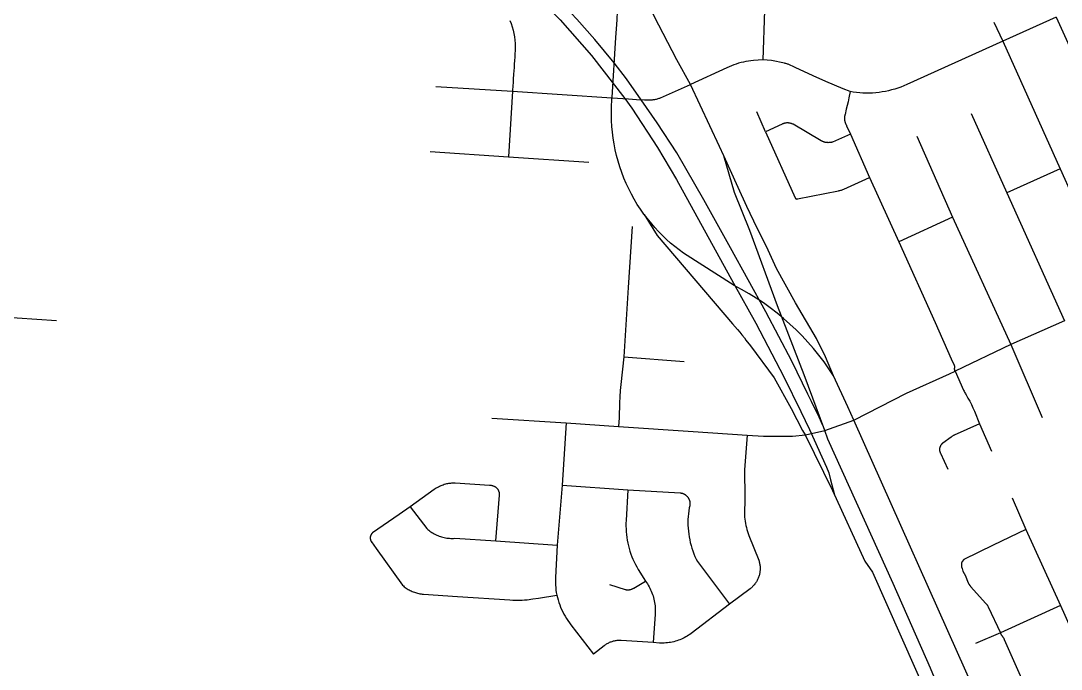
# Model space of a CAD drawing. Header units: inches. Extents: x 326453 to 344102, y 4677180 to 4689621.
# Drawn here: x 330396 to 331917, y 4680524 to 4681472 of the extents above; entities that cross this region are included whole.
import ezdxf

# ---------------------------------------------------------------- set-up
doc = ezdxf.new("R2010")
doc.units = ezdxf.units.IN
doc.header["$MEASUREMENT"] = 0
doc.layers.add('Street_Centreline', color=7, linetype='Continuous')

msp = doc.modelspace()

# ---------------------------------------------------------------- linework, layer by layer
at = {"layer": 'Street_Centreline'}
for p, q in [((331483.388, 4681486.522), (331481.2292, 4681414.656)), ((331910.1284, 4681476.7548), (331831.984, 4681441.6896)), ((331910.1284, 4681476.7548), (332080.3971, 4681099.9895)), ((331818.966, 4681469.428), (331831.984, 4681441.6896)), ((331831.984, 4681441.6896), (331915.9225, 4681254.9504)), ((331002.7579, 4681375.6013), (331114.8911, 4681368.561)), ((331114.8911, 4681368.561), (331109.2397, 4681272.9291)), ((331114.8911, 4681368.561), (331260.4962, 4681359.1811)), ((331485.0952, 4681309.454), (331472.1077, 4681338.3536)), ((331785.9247, 4681336.2897), (331838.1601, 4681220.0049)), ((331609.1612, 4681305.8016), (331637.2556, 4681242.4716)), ((331706.3247, 4681302.9959), (331758.7135, 4681184.7509)), ((330994.8064, 4681280.4943), (331109.2397, 4681272.9291)), ((331109.2397, 4681272.9291), (331226.4111, 4681264.9016)), ((331915.9225, 4681254.9504), (331838.1601, 4681220.0049)), ((331915.9225, 4681254.9504), (332001.1583, 4681065.6332)), ((331637.2556, 4681242.4716), (331679.8156, 4681148.6152)), ((331838.1601, 4681220.0049), (331922.2671, 4681032.9455)), ((331758.7135, 4681184.7509), (331679.8156, 4681148.6152)), ((331758.7135, 4681184.7509), (331843.7064, 4680998.2679)), ((330106.154, 4681056.6376), (330448.1337, 4681033.425)), ((331922.2671, 4681032.9455), (331843.7064, 4680998.2679)), ((331843.7064, 4680998.2679), (331762.2144, 4680959.3372)), ((331843.7064, 4680998.2679), (331889.5422, 4680891.8706)), ((331277.6033, 4680980.2118), (331365.9344, 4680973.6395)), ((331084.7962, 4680890.5673), (331193.602, 4680883.7631)), ((331193.602, 4680883.7631), (331187.5455, 4680792.624)), ((331193.602, 4680883.7631), (331270.1999, 4680878.6898)), ((331845.5588, 4680369.2195), (331614.2317, 4680887.9918)), ((331798.153, 4680882.5645), (331815.7005, 4680842.2872)), ((331270.1999, 4680878.6898), (331379.2294, 4680871.1765)), ((331379.2294, 4680871.1765), (331458.1742, 4680865.7364)), ((331187.5455, 4680792.624), (331180.4934, 4680705.3132)), ((331187.5455, 4680792.624), (331283.7821, 4680785.9956)), ((331845.8891, 4680774.3491), (331865.9072, 4680728.0484)), ((331865.9073, 4680728.0484), (331916.5204, 4680617.104)), ((331090.6095, 4680711.509), (331180.4934, 4680705.3132)), ((331916.5204, 4680617.104), (331828.4442, 4680576.9582)), ((331916.5204, 4680617.104), (331996.0795, 4680437.2253)), ((331828.4442, 4680576.9582), (331792.2345, 4680561.3748))]:
    msp.add_line(p, q, dxfattribs=at)
for points in [[(331302.9927, 4681356.2106), (331281.7011, 4681386.5645), (331263.6059, 4681410.1135), (331235.5547, 4681444.1807), (331209.2503, 4681473.9202), (331175.8709, 4681509.644), (331145.7568, 4681538.6582), (331094.6556, 4681585.2144), (331046.4006, 4681623.4768), (331005.7648, 4681653.5791), (330939.2545, 4681697.2108), (330907.3264, 4681715.3447), (330858.3458, 4681741.4574), (330809.9575, 4681764.595), (330774.764, 4681779.8274), (330737.0308, 4681794.3345), (330705.4655, 4681806.4842), (330646.9637, 4681828.1168), (330526.5076, 4681872.3634), (330399.7376, 4681919.2328), (330334.2392, 4681943.3661), (330262.2558, 4681969.769), (330170.5863, 4682003.7795)], [(330169.1585, 4681982.6395), (330199.9136, 4681971.4174), (330292.0395, 4681937.1932), (330387.6965, 4681901.8355), (330528.4356, 4681850.7243), (330614.8653, 4681818.7486), (330663.7703, 4681801.2235), (330744.5546, 4681770.9863), (330801.7642, 4681747.312), (330872.8149, 4681711.9543), (330913.7229, 4681689.8173), (330996.3367, 4681637.4005), (331036.9371, 4681606.9622), (331077.2299, 4681575.294), (331103.2255, 4681552.3729), (331141.3653, 4681517.3227), (331184.7339, 4681473.0487), (331230.5631, 4681421.0883), (331279.1636, 4681357.792)], [(331260.4962, 4681359.1811), (331260.505, 4681359.4363), (331265.8826, 4681447.3213), (331267.1577, 4681460.0439), (331267.9897, 4681472.8032), (331268.3778, 4681485.5837), (331268.3215, 4681498.37), (331267.8208, 4681511.1466), (331266.8764, 4681523.898), (331265.4893, 4681536.6089), (331263.6613, 4681549.264), (331261.3946, 4681561.8479), (331258.6919, 4681574.3453), (331255.5564, 4681586.7413), (331251.992, 4681599.0209), (331248.003, 4681611.1691), (331243.5942, 4681623.1713), (331238.7708, 4681635.0131), (331233.5389, 4681646.6801), (331227.9046, 4681658.1581), (331217.976, 4681689.0364), (331202.9767, 4681733.2636)], [(331375.462, 4681378.5167), (331355.094, 4681414.4542), (331322.0864, 4681478.2631), (331304.6149, 4681518.8207)], [(331110.8989, 4681472.2044), (331112.8473, 4681467.6004), (331114.5371, 4681462.8952), (331115.963, 4681458.1035), (331117.1206, 4681453.2401), (331118.0064, 4681448.3198), (331118.6176, 4681443.3579), (331118.9523, 4681438.3698), (331119.0095, 4681433.3708), (331118.7936, 4681428.376), (331118.4843, 4681423.3856), (331118.1751, 4681418.3951), (331117.8658, 4681413.4047), (331117.5565, 4681408.4143), (331117.2473, 4681403.4238), (331116.938, 4681398.4334), (331116.6287, 4681393.443), (331116.1958, 4681386.4564), (331115.8246, 4681380.4679), (331115.6391, 4681377.4736), (331114.8911, 4681368.561)], [(331831.984, 4681441.6896), (331691.6662, 4681378.411), (331687.3491, 4681376.5206), (331682.9704, 4681374.7778), (331678.535, 4681373.1847), (331674.048, 4681371.7432), (331669.5147, 4681370.4548), (331664.9403, 4681369.3211), (331660.33, 4681368.3434), (331655.6891, 4681367.5229), (331651.0231, 4681366.8603), (331646.3373, 4681366.3566), (331641.637, 4681366.0123), (331636.9278, 4681365.8278), (331632.2151, 4681365.8033), (331627.5042, 4681365.9389), (331622.8006, 4681366.2343), (331618.1098, 4681366.6893), (331613.4371, 4681367.3032), (331608.788, 4681368.0756)], [(331481.2292, 4681414.656), (331467.2355, 4681413.5098), (331463.5889, 4681413.1473), (331459.9567, 4681412.6608), (331456.3431, 4681412.0508), (331452.7525, 4681411.3182), (331449.1889, 4681410.4637), (331445.6564, 4681409.4883), (331442.1593, 4681408.3931), (331438.7014, 4681407.1795), (331435.2869, 4681405.8488), (331431.9197, 4681404.4026), (331428.6037, 4681402.8426), (331375.462, 4681378.5167)], [(331608.788, 4681368.0756), (331598.5707, 4681372.2501), (331586.0255, 4681377.5579), (331573.3752, 4681382.6101), (331554.885, 4681391.3449), (331528.3808, 4681403.4822), (331517.9974, 4681407.99), (331516.9925, 4681408.3873), (331515.9743, 4681408.7491), (331514.944, 4681409.0749), (331513.9029, 4681409.3643), (331512.8523, 4681409.6168), (331493.8954, 4681413.5722), (331481.2292, 4681414.656)], [(331260.4962, 4681359.1811), (331284.4898, 4681357.2919), (331296.1659, 4681356.4982), (331307.8586, 4681356.0056), (331311.4021, 4681355.9493), (331314.9459, 4681355.9876), (331318.4874, 4681356.1203), (331319.7165, 4681356.203), (331320.9422, 4681356.3257), (331322.1633, 4681356.4884), (331323.3784, 4681356.6908), (331324.5862, 4681356.9328), (331325.7855, 4681357.2141), (331326.975, 4681357.5344), (331328.1534, 4681357.8934), (331329.3194, 4681358.2907), (331330.4719, 4681358.7258), (331331.6095, 4681359.1983), (331375.462, 4681378.5167)], [(331424.0265, 4681274.1452), (331417.846, 4681287.8127), (331375.462, 4681378.5167)], [(331608.788, 4681368.0756), (331606.9959, 4681358.8187), (331605.8725, 4681353.2552), (331604.5778, 4681347.7292), (331603.1129, 4681342.2458), (331601.3208, 4681334.7805), (331601.1346, 4681334.1164), (331600.9712, 4681333.4463), (331600.8308, 4681332.771), (331600.7137, 4681332.0913), (331600.6198, 4681331.4079), (331600.5495, 4681330.7218), (331600.5026, 4681330.0336), (331600.4794, 4681329.3443), (331600.4797, 4681328.6545), (331600.5037, 4681327.9652), (331600.5512, 4681327.2771), (331600.6223, 4681326.591), (331600.7168, 4681325.9078), (331600.8347, 4681325.2281), (331600.9758, 4681324.553), (331601.1398, 4681323.883), (331601.3268, 4681323.2191), (331601.5363, 4681322.5619), (331601.7682, 4681321.9124), (331602.0222, 4681321.2711), (331602.2981, 4681320.6389), (331602.5954, 4681320.0165), (331602.9138, 4681319.4047), (331603.253, 4681318.8041), (331603.6126, 4681318.2155), (331609.1612, 4681305.8016)], [(331307.4144, 4681188.6637), (331307.1976, 4681188.951), (331302.231, 4681196.032), (331297.5148, 4681203.2822), (331293.0547, 4681210.6927), (331288.8562, 4681218.2544), (331284.9243, 4681225.9582), (331281.2639, 4681233.7946), (331277.8795, 4681241.7541), (331274.7751, 4681249.8269), (331271.9546, 4681258.0033), (331269.4214, 4681266.2731), (331267.1786, 4681274.6264), (331265.2289, 4681283.053), (331263.5747, 4681291.5424), (331262.2181, 4681300.0845), (331261.1606, 4681308.6688), (331260.4037, 4681317.2847), (331259.9481, 4681325.9219), (331259.7945, 4681334.5697), (331259.943, 4681343.2175), (331260.4962, 4681359.1811)], [(331279.1636, 4681357.792), (331289.7187, 4681344.0453), (331327.2433, 4681286.5506), (331354.9254, 4681239.817), (331438.04, 4681088.0635), (331471.0395, 4681029.7729), (331511.9475, 4680951.0636), (331536.8613, 4680900.333), (331549.5399, 4680874.2823), (331574.1462, 4680818.9398), (331577.5296, 4680810.9459), (331580.2978, 4680800.4923), (331585.7854, 4680778.4402)], [(331568.8624, 4680880.0921), (331563.2671, 4680892.071), (331552.3825, 4680915.2823), (331546.9402, 4680925.9813), (331523.5383, 4680973.8547), (331485.3852, 4681046.1459), (331433.8153, 4681139.6852), (331394.8122, 4681209.8633), (331355.4039, 4681278.729), (331326.5597, 4681322.613), (331302.9927, 4681356.2106)], [(331609.1612, 4681305.8016), (331582.8022, 4681294.1696), (331582.0706, 4681293.992), (331581.3336, 4681293.8388), (331580.5918, 4681293.71), (331579.8463, 4681293.6059), (331579.0977, 4681293.5264), (331578.3468, 4681293.4719), (331577.5946, 4681293.4421), (331576.8418, 4681293.4374), (331576.0893, 4681293.4575), (331575.3378, 4681293.5025), (331574.5882, 4681293.5724), (331574.0182, 4681293.62), (331573.4502, 4681293.6877), (331572.8849, 4681293.7753), (331572.323, 4681293.8826), (331571.7653, 4681294.0097), (331571.2123, 4681294.1562), (331570.6649, 4681294.3221), (331570.1236, 4681294.5071), (331569.5891, 4681294.711), (331569.0622, 4681294.9336), (331568.5434, 4681295.1745), (331568.0333, 4681295.4335), (331567.5327, 4681295.7103), (331567.0421, 4681296.0045), (331566.5622, 4681296.3157), (331525.3535, 4681320.3224), (331524.7826, 4681320.5978), (331524.2026, 4681320.8534), (331523.614, 4681321.0888), (331523.0177, 4681321.3038), (331522.4144, 4681321.4981), (331521.8047, 4681321.6715), (331521.1893, 4681321.8237), (331520.5691, 4681321.9546), (331519.9448, 4681322.0641), (331519.317, 4681322.1519), (331518.6866, 4681322.2181), (331518.0543, 4681322.2625), (331517.4208, 4681322.285), (331516.787, 4681322.2857), (331516.1534, 4681322.2645), (331515.521, 4681322.2215), (331514.8905, 4681322.1567), (331514.2625, 4681322.0702), (331513.638, 4681321.962), (331513.0175, 4681321.8324), (331512.4018, 4681321.6815), (331511.7918, 4681321.5095), (331511.188, 4681321.3165), (331510.5912, 4681321.1028), (331510.0022, 4681320.8686), (331509.4216, 4681320.6143), (331485.0952, 4681309.454)], [(331485.0952, 4681309.454), (331528.4801, 4681212.6381), (331528.5319, 4681212.5486), (331528.5868, 4681212.461), (331528.6445, 4681212.3753), (331528.7052, 4681212.2916), (331528.7687, 4681212.21), (331528.8349, 4681212.1307), (331528.9038, 4681212.0536), (331528.9753, 4681211.9789), (331529.0493, 4681211.9067), (331529.1256, 4681211.8371), (331529.2044, 4681211.7701), (331529.2853, 4681211.7058), (331529.3684, 4681211.6444), (331529.4535, 4681211.5858), (331529.5406, 4681211.5301), (331529.6296, 4681211.4774), (331529.7202, 4681211.4278), (331529.8125, 4681211.3813), (331529.9064, 4681211.3379), (331530.0017, 4681211.2978), (331530.0982, 4681211.261), (331530.196, 4681211.2274), (331530.2949, 4681211.1972), (331530.3947, 4681211.1704), (331530.4954, 4681211.147), (331530.5968, 4681211.1271), (331530.6988, 4681211.1106), (331530.8014, 4681211.0976), (331530.9043, 4681211.0881), (331531.0075, 4681211.0821), (331531.1108, 4681211.0796), (331531.2142, 4681211.0807), (331531.3175, 4681211.0853), (331531.4205, 4681211.0933), (331531.5232, 4681211.1049), (331531.6255, 4681211.12), (331531.7272, 4681211.1386), (331591.6803, 4681223.1352), (331592.8065, 4681223.3535), (331593.9243, 4681223.6115), (331595.0323, 4681223.9089), (331596.129, 4681224.2452), (331597.2132, 4681224.62), (331598.2835, 4681225.0329), (331599.3386, 4681225.4834), (331637.2556, 4681242.4716)], [(331571.5586, 4680872.7979), (331541.4762, 4680954.1816), (331502.4241, 4681055.0519), (331462.1454, 4681164.8991), (331439.6802, 4681220.5303), (331424.0265, 4681274.1452)], [(331584.5774, 4680952.5138), (331572.9718, 4680980.1661), (331559.4726, 4681007.1539), (331529.0029, 4681059.2017), (331500.8475, 4681109.7075), (331486.6405, 4681141.5762), (331473.0238, 4681168.308), (331457.7474, 4681199.9812), (331444.8397, 4681228.1192), (331424.0265, 4681274.1452)], [(331307.4144, 4681188.6637), (331326.5876, 4681157.8321), (331436.9673, 4681028.6459), (331444.0388, 4681020.2237), (331447.4993, 4681016.4637), (331450.2076, 4681012.4029), (331454.1195, 4681008.0414), (331456.3763, 4681004.883), (331463.0557, 4680996.3421), (331497.5103, 4680949.5682), (331522.6776, 4680904.6424), (331539.2278, 4680872.6076), (331542.8927, 4680866.3818)], [(331584.5774, 4680952.5138), (331577.7596, 4680962.8981), (331570.5952, 4680973.0463), (331563.0922, 4680982.9469), (331555.2594, 4680992.5886), (331547.1055, 4681001.9603), (331538.6399, 4681011.0515), (331529.8722, 4681019.8517), (331520.8125, 4681028.3509), (331511.471, 4681036.5394), (331501.8584, 4681044.408), (331491.9857, 4681051.9475), (331481.8641, 4681059.1495), (331471.5052, 4681066.0057), (331460.9207, 4681072.5083), (331450.1227, 4681078.6499), (331439.1236, 4681084.4235), (331365.2165, 4681131.9379), (331358.7007, 4681136.6677), (331352.3423, 4681141.6068), (331346.1477, 4681146.7501), (331340.1237, 4681152.092), (331334.2765, 4681157.627), (331328.6124, 4681163.3492), (331323.1374, 4681169.2525), (331307.4144, 4681188.6637)], [(331290.115, 4681170.7812), (331284.2795, 4681081.8988), (331279.4891, 4681003.7788), (331277.6033, 4680980.2118)], [(331679.8156, 4681148.6152), (331732.9287, 4681030.5888), (331756.6213, 4680977.4733), (331760.8632, 4680968.2526), (331760.95, 4680968.055), (331761.03, 4680967.8547), (331761.1031, 4680967.6517), (331761.1693, 4680967.4464), (331761.2284, 4680967.2389), (331761.2803, 4680967.0295), (331761.3251, 4680966.8185), (331761.3627, 4680966.606), (331761.3929, 4680966.3924), (331761.4159, 4680966.1779), (331761.4315, 4680965.9627), (331761.4398, 4680965.7472), (331761.4407, 4680965.5314), (331761.4342, 4680965.3158), (331761.4203, 4680965.1005), (331761.3992, 4680964.8858), (331761.3706, 4680964.6719), (331761.3348, 4680964.4592), (331761.2918, 4680964.2478), (331761.2416, 4680964.038), (331761.2015, 4680963.8708), (331761.1673, 4680963.7024), (331761.1388, 4680963.5329), (331761.1161, 4680963.3625), (331761.0993, 4680963.1915), (331761.0883, 4680963.0199), (331761.0832, 4680962.8481), (331761.084, 4680962.6763), (331761.0907, 4680962.5045), (331761.1032, 4680962.3331), (331761.1216, 4680962.1622), (331761.1459, 4680961.992), (331761.1759, 4680961.8228), (331761.2117, 4680961.6547), (331761.2533, 4680961.4879), (331761.3005, 4680961.3227), (331761.3534, 4680961.1591), (331761.4118, 4680960.9975), (331761.4758, 4680960.8379), (331761.5451, 4680960.6807), (331761.6198, 4680960.5259), (331762.2144, 4680959.3372)], [(331277.6033, 4680980.2118), (331273.6028, 4680940.0255), (331272.554, 4680931.048), (331271.8285, 4680922.0385), (331271.4271, 4680913.0089), (331270.8546, 4680891.3727), (331270.1999, 4680878.6898)], [(331614.2317, 4680887.9918), (331691.3544, 4680927.1646), (331754.2797, 4680955.2985), (331762.2144, 4680959.3372)], [(331762.2144, 4680959.3372), (331774.8171, 4680931.517), (331775.4382, 4680930.1276), (331776.0988, 4680928.7567), (331776.7986, 4680927.4053), (331777.5368, 4680926.0745), (331778.3129, 4680924.7655), (331781.0601, 4680920.1272), (331783.669, 4680915.4098), (331786.1372, 4680910.6173), (331788.4626, 4680905.754), (331790.6433, 4680900.824), (331798.153, 4680882.5645)], [(331614.2317, 4680887.9918), (331605.6457, 4680907.2028), (331584.5774, 4680952.5138)], [(331458.1742, 4680865.7364), (331481.9817, 4680864.2493), (331524.5257, 4680864.6126), (331543.5591, 4680866.446), (331571.5586, 4680872.7979), (331614.2317, 4680887.9918)], [(331798.153, 4680882.5645), (331761.1058, 4680865.8516), (331760.3963, 4680865.5168), (331759.6986, 4680865.1578), (331759.0137, 4680864.7752), (331758.3422, 4680864.3693), (331757.6851, 4680863.9407), (331757.043, 4680863.4898), (331756.4168, 4680863.0172), (331744.2283, 4680854.1609), (331743.9152, 4680853.9251), (331743.6103, 4680853.6786), (331743.3141, 4680853.4219), (331743.0268, 4680853.1552), (331742.7488, 4680852.8788), (331742.4805, 4680852.593), (331742.2221, 4680852.2982), (331741.9739, 4680851.9948), (331741.7363, 4680851.683), (331741.5096, 4680851.3632), (331741.2939, 4680851.0359), (331741.0895, 4680850.7013), (331740.8968, 4680850.36), (331740.7158, 4680850.0123), (331740.5469, 4680849.6585), (331740.3902, 4680849.2992), (331740.2459, 4680848.9347), (331740.1141, 4680848.5655), (331739.9951, 4680848.192), (331739.889, 4680847.8147), (331739.7958, 4680847.4339), (331739.7158, 4680847.0501), (331739.6489, 4680846.6639), (331739.5953, 4680846.2756), (331739.5551, 4680845.8856), (331739.5282, 4680845.4945), (331739.5148, 4680845.1028), (331739.5147, 4680844.7108), (331739.5282, 4680844.319), (331739.555, 4680843.9279), (331739.5952, 4680843.538), (331739.6487, 4680843.1496), (331739.7156, 4680842.7634), (331739.7956, 4680842.3796), (331739.8887, 4680841.9988), (331739.9948, 4680841.6215), (331740.1138, 4680841.2479), (331740.2455, 4680840.8787), (331740.3898, 4680840.5142), (331740.5464, 4680840.1549), (331740.7153, 4680839.8011), (331751.743, 4680816.0778)], [(331458.1742, 4680865.7364), (331454.2178, 4680815.0332), (331454.9673, 4680774.8242)], [(331542.8927, 4680866.3818), (331582.8763, 4680784.7648), (331630.3637, 4680681.5241), (331641.5724, 4680665.7241), (331725.2864, 4680476.4149), (331756.4755, 4680398.4228), (331771.6468, 4680357.4123)], [(331792.0554, 4680360.0255), (331759.0641, 4680446.258), (331749.7048, 4680468.8593), (331726.4284, 4680525.0689), (331671.4705, 4680649.1355), (331576.222, 4680860.1818), (331571.5586, 4680872.7979)], [(331090.6095, 4680711.509), (331096.0188, 4680778.269), (331096.046, 4680778.6955), (331096.0585, 4680779.1226), (331096.0563, 4680779.55), (331096.0395, 4680779.977), (331096.0079, 4680780.4032), (331095.9617, 4680780.828), (331095.9009, 4680781.251), (331095.8257, 4680781.6717), (331095.736, 4680782.0895), (331095.632, 4680782.504), (331095.5138, 4680782.9147), (331095.3815, 4680783.3211), (331095.2354, 4680783.7227), (331095.0755, 4680784.119), (331094.9021, 4680784.5096), (331094.7154, 4680784.894), (331094.5156, 4680785.2717), (331094.3029, 4680785.6424), (331094.0776, 4680786.0055), (331093.8399, 4680786.3607), (331093.5902, 4680786.7075), (331093.3287, 4680787.0454), (331093.0557, 4680787.3742), (331092.7716, 4680787.6935), (331092.4767, 4680788.0027), (331092.1713, 4680788.3017), (331091.8558, 4680788.5899), (331091.5306, 4680788.8672), (331091.196, 4680789.1331), (331090.8526, 4680789.3873), (331090.5005, 4680789.6296), (331090.1404, 4680789.8597), (331089.6064, 4680790.1751), (331089.0617, 4680790.4717), (331088.5069, 4680790.749), (331087.9427, 4680791.0066), (331087.3699, 4680791.2443), (331086.789, 4680791.4617), (331086.2009, 4680791.6586), (331085.6062, 4680791.8348), (331085.0058, 4680791.9899), (331084.4002, 4680792.124), (331083.7903, 4680792.2366), (331083.1769, 4680792.3278), (331082.5606, 4680792.3975), (331081.9422, 4680792.4454), (331081.3226, 4680792.4717), (331031.192, 4680795.5734), (331029.7878, 4680795.6373), (331028.3824, 4680795.6556), (331026.9771, 4680795.6281), (331025.5734, 4680795.555), (331024.1728, 4680795.4362), (331022.7768, 4680795.272), (331021.387, 4680795.0624), (331020.0046, 4680794.8077), (331018.6313, 4680794.5082), (331016.8644, 4680794.0597), (331015.1143, 4680793.5493), (331013.3833, 4680792.9776), (331011.6734, 4680792.3453), (331009.9869, 4680791.6532), (331008.3257, 4680790.9023), (331006.6921, 4680790.0933), (331005.0879, 4680789.2273), (331003.5152, 4680788.3054), (331001.9759, 4680787.3288), (331000.4719, 4680786.2985), (330965.3514, 4680761.1331)], [(331283.7821, 4680785.9956), (331281.1446, 4680741.193), (331280.9696, 4680737.0415), (331280.9332, 4680732.8864), (331281.0354, 4680728.7324), (331281.2761, 4680724.5841), (331281.655, 4680720.4461), (331282.1716, 4680716.3231), (331282.8255, 4680712.2196), (331283.6159, 4680708.1402), (331284.5419, 4680704.0895), (331285.6025, 4680700.0719), (331286.7965, 4680696.0918), (331288.1226, 4680692.1539), (331289.5793, 4680688.2623), (331291.165, 4680684.4215), (331292.8778, 4680680.6357), (331294.716, 4680676.9091), (331296.6775, 4680673.246), (331298.76, 4680669.6502), (331309.4636, 4680652.4461)], [(331283.7821, 4680785.9956), (331360.132, 4680781.513), (331360.6795, 4680781.4484), (331361.2245, 4680781.365), (331361.7662, 4680781.2628), (331362.3042, 4680781.142), (331362.8376, 4680781.0028), (331363.3659, 4680780.8452), (331363.8885, 4680780.6695), (331364.4047, 4680780.4759), (331364.914, 4680780.2646), (331365.4156, 4680780.0359), (331365.9091, 4680779.7901), (331366.3938, 4680779.5274), (331366.8691, 4680779.2481), (331367.3346, 4680778.9526), (331367.7896, 4680778.6412), (331368.2335, 4680778.3144), (331368.666, 4680777.9724), (331369.0864, 4680777.6157), (331369.4943, 4680777.2447), (331369.8891, 4680776.8599), (331370.2704, 4680776.4618), (331370.6378, 4680776.0507), (331370.9908, 4680775.6272), (331371.329, 4680775.1918), (331371.6519, 4680774.7449), (331371.9593, 4680774.2872), (331372.2507, 4680773.8192), (331372.5258, 4680773.3415), (331372.7843, 4680772.8545), (331373.0258, 4680772.3589), (331373.2501, 4680771.8552), (331373.4569, 4680771.3442), (331373.646, 4680770.8263), (331373.8171, 4680770.3022), (331373.9701, 4680769.7725), (331374.1047, 4680769.2379), (331374.2207, 4680768.6989), (331374.3182, 4680768.1563), (331374.3968, 4680767.6106), (331374.4567, 4680767.0625), (331374.4975, 4680766.5127), (331374.5195, 4680765.9618), (331374.5224, 4680765.4105), (331374.5063, 4680764.8594), (331374.4712, 4680764.3092), (331374.4171, 4680763.7605), (331374.3442, 4680763.2141), (331374.2525, 4680762.6704), (331374.1421, 4680762.1303), (331374.0132, 4680761.5942), (331373.8658, 4680761.063), (331373.7002, 4680760.5371), (331373.5166, 4680760.0172), (331373.3152, 4680759.504), (331372.6704, 4680755.2977), (331372.1685, 4680751.072), (331371.81, 4680746.8317), (331371.5955, 4680742.5817), (331371.5251, 4680738.3268), (331371.5989, 4680734.072), (331371.8169, 4680729.8222), (331372.1788, 4680725.5821), (331372.6841, 4680721.3568), (331373.3324, 4680717.151), (331374.1228, 4680712.9697), (331375.0545, 4680708.8175), (331376.1263, 4680704.6992), (331377.3371, 4680700.6197), (331378.6854, 4680696.5835), (331380.1697, 4680692.5953), (331381.7883, 4680688.6597), (331383.5394, 4680684.7812), (331385.4209, 4680680.9643), (331432.1863, 4680618.6277)], [(331454.9673, 4680774.8242), (331454.2363, 4680749.0951), (331454.4498, 4680746.0256), (331454.7627, 4680742.9647), (331455.1747, 4680739.9155), (331455.6854, 4680736.8813), (331456.2942, 4680733.8653), (331457.0006, 4680730.8706), (331457.8037, 4680727.9004), (331458.7028, 4680724.9578), (331459.6968, 4680722.0459), (331460.7847, 4680719.1678), (331475.1289, 4680683.0056), (331475.522, 4680681.8056), (331475.8739, 4680680.593), (331476.1843, 4680679.369), (331476.4528, 4680678.1352), (331476.6791, 4680676.893), (331476.8629, 4680675.6438), (331477.0041, 4680674.389), (331477.1024, 4680673.1301), (331477.1578, 4680671.8687), (331477.1701, 4680670.606), (331477.1394, 4680669.3437), (331477.0657, 4680668.0832), (331476.9491, 4680666.8259), (331476.7897, 4680665.5733), (331476.5877, 4680664.3269), (331476.3434, 4680663.0881), (331476.0569, 4680661.8583), (331475.7288, 4680660.639), (331475.3592, 4680659.4316), (331474.9488, 4680658.2375), (331474.4979, 4680657.0581), (331474.007, 4680655.8947), (331473.4768, 4680654.7487), (331472.9078, 4680653.6215), (331472.3008, 4680652.5143), (331471.6564, 4680651.4284), (331470.9753, 4680650.3652), (331470.2584, 4680649.3257), (331469.5065, 4680648.3113), (331468.7205, 4680647.3231), (331467.9012, 4680646.3623), (331467.0497, 4680645.43), (331466.1669, 4680644.5272), (331465.2538, 4680643.655), (331464.3116, 4680642.8144), (331463.3412, 4680642.0065), (331462.3439, 4680641.232), (331432.1863, 4680618.6277)], [(330965.3514, 4680761.1331), (330949.0144, 4680749.9141), (330910.1915, 4680723.0152), (330909.9382, 4680722.782), (330909.6932, 4680722.5401), (330909.4567, 4680722.2898), (330909.229, 4680722.0315), (330909.0105, 4680721.7654), (330908.8015, 4680721.4918), (330908.602, 4680721.2112), (330908.4124, 4680720.9237), (330908.233, 4680720.6298), (330908.0639, 4680720.3299), (330907.9053, 4680720.0242), (330907.7575, 4680719.7133), (330907.6206, 4680719.3973), (330907.4947, 4680719.0768), (330907.3801, 4680718.7521), (330907.2769, 4680718.4237), (330907.1852, 4680718.0918), (330907.105, 4680717.7569), (330907.0366, 4680717.4194), (330906.98, 4680717.0798), (330906.9352, 4680716.7384), (330906.9023, 4680716.3957), (330906.8814, 4680716.052), (330906.8724, 4680715.7078), (330906.8755, 4680715.3635), (330906.8905, 4680715.0195), (330906.9175, 4680714.6762), (330906.9564, 4680714.3341), (330907.0072, 4680713.9935), (330907.0698, 4680713.6549), (330907.1442, 4680713.3187), (330907.2302, 4680712.9853), (330907.3278, 4680712.6551), (330907.4368, 4680712.3285), (330907.5571, 4680712.0059), (330907.6886, 4680711.6877), (330907.8311, 4680711.3742), (330907.9844, 4680711.0659), (330908.1483, 4680710.7631), (330908.3227, 4680710.4662), (330908.5073, 4680710.1755), (330908.7019, 4680709.8915), (330915.4224, 4680700.4392), (330954.1838, 4680646.5188), (330955.4456, 4680645.4018), (330956.7442, 4680644.3278), (330958.0781, 4680643.2979), (330959.4458, 4680642.3134), (330960.8457, 4680641.3752), (330962.2763, 4680640.4845), (330963.7359, 4680639.6423), (330965.2229, 4680638.8494), (330966.7357, 4680638.1069), (330968.2726, 4680637.4155), (330969.8317, 4680636.776), (330971.4115, 4680636.1892), (330973.01, 4680635.6557), (330974.6255, 4680635.176), (330976.2561, 4680634.7508), (330977.9001, 4680634.3805), (330979.5556, 4680634.0655), (330981.2208, 4680633.8063), (330982.8937, 4680633.6029), (330984.5724, 4680633.4558), (331034.6394, 4680629.913), (331110.8635, 4680625.0752), (331115.3741, 4680624.814), (331119.8903, 4680624.6804), (331124.4084, 4680624.6744), (331128.9249, 4680624.796), (331132.6537, 4680625.0122), (331136.373, 4680625.3544), (331144.7691, 4680626.395), (331153.131, 4680627.6813), (331179.6659, 4680632.1625)], [(330965.3514, 4680761.1331), (330989.5094, 4680729.2744), (330990.9738, 4680728.0064), (330992.4813, 4680726.7899), (330994.03, 4680725.6262), (330995.618, 4680724.5169), (330997.2435, 4680723.4632), (330998.9044, 4680722.4664), (331000.5989, 4680721.5277), (331002.3249, 4680720.6482), (331004.0802, 4680719.829), (331005.8629, 4680719.071), (331007.6707, 4680718.3752), (331009.5016, 4680717.7424), (331011.3532, 4680717.1733), (331013.2234, 4680716.6686), (331015.11, 4680716.229), (331017.0107, 4680715.855), (331018.9231, 4680715.5469), (331020.8451, 4680715.3052), (331022.7743, 4680715.1303), (331024.7084, 4680715.0221), (331026.6451, 4680714.981), (331028.582, 4680715.007), (331030.5169, 4680715.1), (331090.6095, 4680711.509)], [(331865.9073, 4680728.0484), (331817.7942, 4680705.2139), (331775.1907, 4680684.1568), (331772.4844, 4680681.0771), (331771.8843, 4680678.6774), (331771.6843, 4680675.8777), (331771.6843, 4680673.278), (331772.4844, 4680670.8783), (331773.6846, 4680667.2787), (331777.2851, 4680660.2796), (331779.4855, 4680655.0802), (331781.498, 4680649.8343), (331782.4982, 4680647.9345), (331783.9279, 4680646.2568), (331784.2642, 4680645.7739), (331784.6165, 4680645.3025), (331784.9843, 4680644.8432), (331785.3674, 4680644.3965), (331806.8145, 4680620.2133), (331807.2719, 4680619.7673), (331807.7147, 4680619.3068), (331808.1426, 4680618.8323), (331808.555, 4680618.3443), (331808.9514, 4680617.8434), (331809.3316, 4680617.3299), (331809.6951, 4680616.8045), (331810.0416, 4680616.2677), (331810.3705, 4680615.72), (331810.6818, 4680615.1621), (331828.4442, 4680576.9582)], [(331180.4934, 4680705.3132), (331177.8987, 4680657.9436), (331177.7614, 4680654.2454), (331177.7542, 4680650.5445), (331177.8772, 4680646.8458), (331178.1303, 4680643.1536), (331178.5131, 4680639.4726), (331179.0252, 4680635.8074), (331179.6659, 4680632.1625)], [(331256.7385, 4680647.5804), (331279.9916, 4680640.1918), (331280.577, 4680640.0834), (331281.1657, 4680639.9946), (331281.7571, 4680639.9257), (331282.3504, 4680639.8767), (331282.9451, 4680639.8477), (331283.5403, 4680639.8387), (331284.1356, 4680639.8497), (331284.7301, 4680639.8806), (331285.3233, 4680639.9316), (331285.9144, 4680640.0025), (331286.5028, 4680640.0932), (331287.0879, 4680640.2036), (331287.6688, 4680640.3336), (331288.2451, 4680640.4831), (331288.8161, 4680640.6518), (331289.381, 4680640.8397), (331289.9393, 4680641.0464), (331290.4904, 4680641.2718), (331291.0335, 4680641.5155), (331291.5682, 4680641.7774), (331292.0937, 4680642.0571), (331292.6096, 4680642.3544), (331309.4636, 4680652.4461)], [(331309.4636, 4680652.4461), (331310.8887, 4680650.471), (331312.2464, 4680648.4488), (331313.5351, 4680646.382), (331314.7532, 4680644.2729), (331315.8994, 4680642.1238), (331316.9724, 4680639.9373), (331317.9709, 4680637.7157), (331318.8939, 4680635.4617), (331319.7402, 4680633.1779), (331320.509, 4680630.8668), (331321.1993, 4680628.531), (331321.8103, 4680626.1733), (331322.3414, 4680623.7962), (331322.7919, 4680621.4026), (331323.1613, 4680618.9952), (331323.4492, 4680616.5766), (331323.6553, 4680614.1497), (331323.7794, 4680611.7173), (331323.8212, 4680609.282), (331323.7808, 4680606.8467), (331323.6582, 4680604.4142), (331320.8508, 4680562.5946)], [(331179.6659, 4680632.1625), (331180.5763, 4680628.5423), (331181.6051, 4680624.9539), (331182.7512, 4680621.4013), (331184.0134, 4680617.8883), (331185.3902, 4680614.4186), (331186.8802, 4680610.9959), (331188.4819, 4680607.6241), (331190.1934, 4680604.3067), (331192.0129, 4680601.0472), (331193.9386, 4680597.8493), (331195.9682, 4680594.7164), (331198.0995, 4680591.6518), (331200.3304, 4680588.6589), (331233.2441, 4680545.9831)], [(331432.1863, 4680618.6277), (331376.1576, 4680576.0667), (331374.2592, 4680574.6747), (331372.3148, 4680573.3478), (331370.3267, 4680572.0874), (331368.2969, 4680570.895), (331366.2281, 4680569.7721), (331364.1224, 4680568.7198), (331361.9822, 4680567.7393), (331359.8101, 4680566.832), (331357.6086, 4680565.9986), (331355.3801, 4680565.2402), (331353.1272, 4680564.5577), (331350.8525, 4680563.9518), (331348.5585, 4680563.4233), (331346.2481, 4680562.9728), (331343.9236, 4680562.6006), (331341.588, 4680562.3074), (331339.2437, 4680562.0934), (331336.8935, 4680561.9589), (331334.5401, 4680561.904), (331332.1863, 4680561.9288), (331329.8346, 4680562.0333), (331320.8508, 4680562.5946)], [(331828.4442, 4680576.9582), (331828.61, 4680576.5438), (331828.8217, 4680576.0395), (331829.0502, 4680575.5426), (331829.2953, 4680575.0537), (331829.5567, 4680574.5732), (331829.834, 4680574.1018), (331830.1271, 4680573.64), (331830.4355, 4680573.1883), (331830.7588, 4680572.7472), (331831.0969, 4680572.3173), (331831.5189, 4680571.7795), (331831.9217, 4680571.2272), (331832.3048, 4680570.661), (331832.6677, 4680570.0817), (331833.0099, 4680569.4899), (331833.331, 4680568.8864), (331833.6307, 4680568.272), (331833.9084, 4680567.6474), (331834.164, 4680567.0133), (331902.4378, 4680413.6847)], [(331320.8508, 4680562.5946), (331273.6714, 4680565.6299), (331272.4151, 4680565.689), (331271.1574, 4680565.7048), (331269.8999, 4680565.6772), (331268.6442, 4680565.6063), (331267.3916, 4680565.4922), (331266.1437, 4680565.3351), (331264.9019, 4680565.135), (331263.6678, 4680564.8922), (331262.4428, 4680564.607), (331261.2283, 4680564.2799), (331260.0259, 4680563.911), (331258.8368, 4680563.501), (331257.6626, 4680563.0502), (331256.5046, 4680562.5592), (331255.3643, 4680562.0286), (331254.2428, 4680561.4591), (331253.1417, 4680560.8512), (331252.0622, 4680560.2058), (331251.0055, 4680559.5235), (331249.973, 4680558.8053), (331248.9659, 4680558.0518), (331233.2441, 4680545.9831)]]:
    msp.add_lwpolyline(points, dxfattribs=at)

doc.saveas('drawing.dxf')
